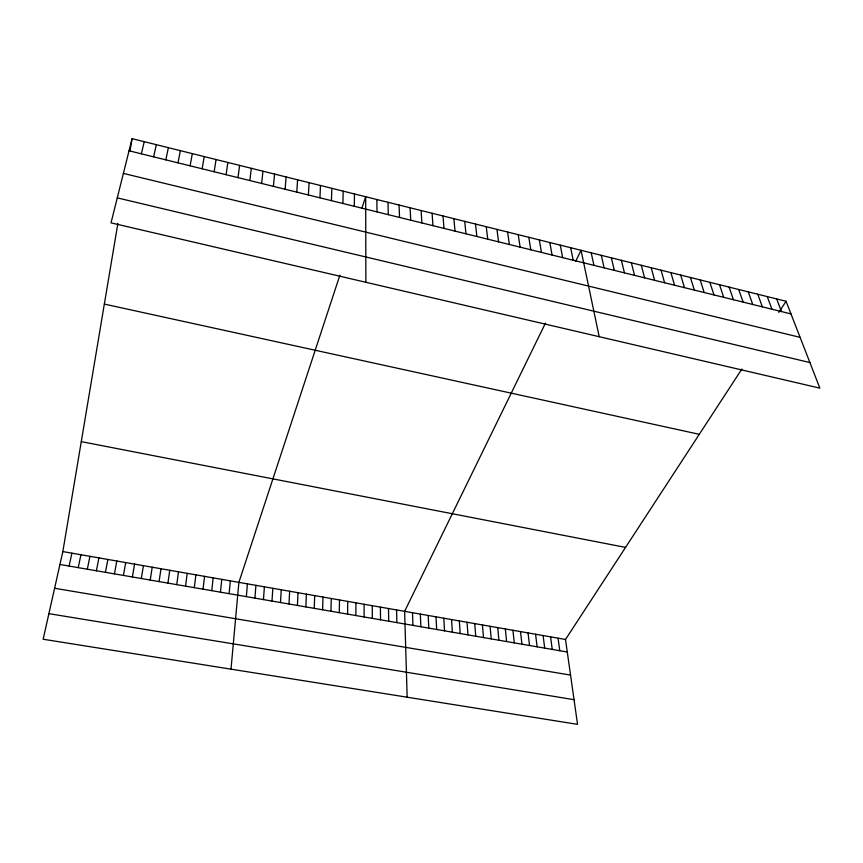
<?xml version="1.0" encoding="UTF-8"?>
<svg xmlns="http://www.w3.org/2000/svg" width="863" height="863" viewBox="0 0 863 863"><rect width="100%" height="100%" fill="white"/><g stroke="black" fill="none" stroke-linecap="round" stroke-linejoin="round"><path stroke-width="1.29" d="M355.869 615.535L355.934 602.827M354.326 206.3L354.445 193.938M347.595 614.111L347.735 601.392M339.288 612.676L339.515 599.958M342.913 203.485L343.172 191.133M330.971 611.241L331.263 598.512M322.622 609.796L322.989 597.067M331.446 200.658L331.845 188.317M314.251 608.35L314.693 595.621M305.847 606.905L306.376 594.165M319.936 197.821L320.486 185.491M297.422 605.448L298.026 592.708M288.976 603.992L289.655 591.241M308.382 194.973L309.073 182.654M280.497 602.536L281.262 589.774M271.996 601.069L272.837 588.296M296.775 192.115L297.606 179.806M263.463 599.591L264.391 586.818M254.919 598.113L255.912 585.341M285.114 189.245L286.106 176.947M246.333 596.635L247.422 583.852M231.004 669.149L238.889 582.363L339.893 275.157M273.409 186.365L274.553 174.078M229.105 593.658L230.345 580.875M261.662 183.463L262.945 171.187M220.443 592.169L221.769 579.375M211.759 590.67L213.172 577.865M203.042 589.17L204.542 576.355M249.86 180.55L251.295 168.296M194.304 587.66L195.89 574.844M238.005 177.638L239.601 165.383M185.545 586.15L187.206 573.323M176.753 584.629L178.501 571.802M226.095 174.704L227.854 162.46M167.929 583.108L169.763 570.281M159.083 581.576L161.003 568.749M214.153 171.759L216.052 159.526M150.216 580.055L152.222 567.207M141.316 578.512L143.409 565.664M741.91 368.976L565.502 639.472L577.541 724.348L43.15 639.235L62.837 551.586L117.886 223.344M129.946 151.381L132.082 138.652L786.074 301.273L819.85 388.145L111.025 222.859L132.082 138.652M132.384 576.969L134.563 564.122M202.147 168.803L204.207 156.581M123.431 575.427L125.696 562.568M114.445 573.873L116.796 561.015M190.087 165.825L192.309 153.625M105.437 572.32L107.875 559.451M177.983 162.848L180.367 150.658M96.397 570.767L98.921 557.886M87.325 569.192L89.946 556.322M165.825 159.849L168.371 147.67M78.231 567.627L80.939 554.747M69.105 566.052L71.909 553.161M153.625 156.839L156.332 144.682M141.359 153.819L144.229 141.672M361.802 208.501L365.675 196.732L365.869 282.287M545.459 323.129L404.618 611.349L407.163 697.207M575.718 261.198L581.047 250.292L599.202 336.689M778.814 312.395L786.074 301.273M48.9 613.658L574.046 699.688M54.606 588.264L570.562 675.114M59.946 564.478L567.282 652.018M62.837 551.586L565.502 639.472M81.284 441.629L625.556 547.401M104.337 304.089L699.3 434.316M117.271 197.875L809.904 362.557M123.387 173.398L800.098 337.347M129.051 150.788L790.983 313.905M776.668 298.932L781.479 311.565M767.229 296.581L771.943 309.213M757.757 294.229L762.363 306.85M748.253 291.867L752.752 304.477M738.706 289.493L743.108 302.104M729.127 287.109L733.421 299.72M719.515 284.714L723.701 297.325M709.861 282.32L713.949 294.919M700.173 279.914L704.154 292.503M690.454 277.498L694.327 290.087M680.691 275.07L684.456 287.649M670.896 272.632L674.553 285.211M661.069 270.184L664.607 282.762M651.198 267.735L654.629 280.302M641.285 265.265L644.607 277.832M631.338 262.794L634.553 275.351M621.36 260.313L624.456 272.87M611.338 257.821L614.327 270.367M601.284 255.319L604.143 267.864M591.187 252.805L593.938 265.34M570.68 247.713L573.194 260.238M560.27 245.124L562.665 257.638M549.817 242.525L552.083 255.027M539.332 239.914L541.468 252.417M528.792 237.293L530.81 249.795M518.221 234.66L520.119 247.152M507.606 232.028L509.375 244.509M558.059 638.178L559.774 650.724M550.594 636.872L552.244 649.429M496.948 229.375L498.587 241.845M543.107 635.556L544.693 648.124M486.247 226.71L487.757 239.18M535.589 634.251L537.12 646.819M528.059 632.935L529.526 645.502M475.502 224.046L476.883 236.505M520.508 631.608L521.91 644.186M512.935 630.281L514.262 642.87M464.715 221.359L465.966 233.808M505.34 628.954L506.603 641.554M497.724 627.628L498.922 640.227M453.884 218.673L455.006 231.111M490.087 626.29L491.22 638.89M482.428 624.952L483.496 637.563M443.01 215.966L444.003 228.393M474.747 623.604L475.74 636.225M467.045 622.255L467.973 634.888M432.093 213.247L432.956 225.674M459.321 620.907L460.184 633.539M451.576 619.558L452.363 632.191M421.133 210.529L421.856 222.945M443.798 618.199L444.531 630.842M436.009 616.829L436.667 629.483M410.13 207.789L410.712 220.194M428.199 615.47L428.782 628.124M420.357 614.1L420.874 626.754M399.084 205.038L399.537 217.444M412.503 612.719L412.946 625.384M387.994 202.287L388.296 214.671M396.57 609.936L396.872 622.611M388.49 608.523L388.717 621.209M376.851 199.515L377.023 211.888M380.389 607.11L380.54 619.796M372.255 605.686L372.341 618.383M364.11 604.262L364.11 616.959"/></g></svg>
